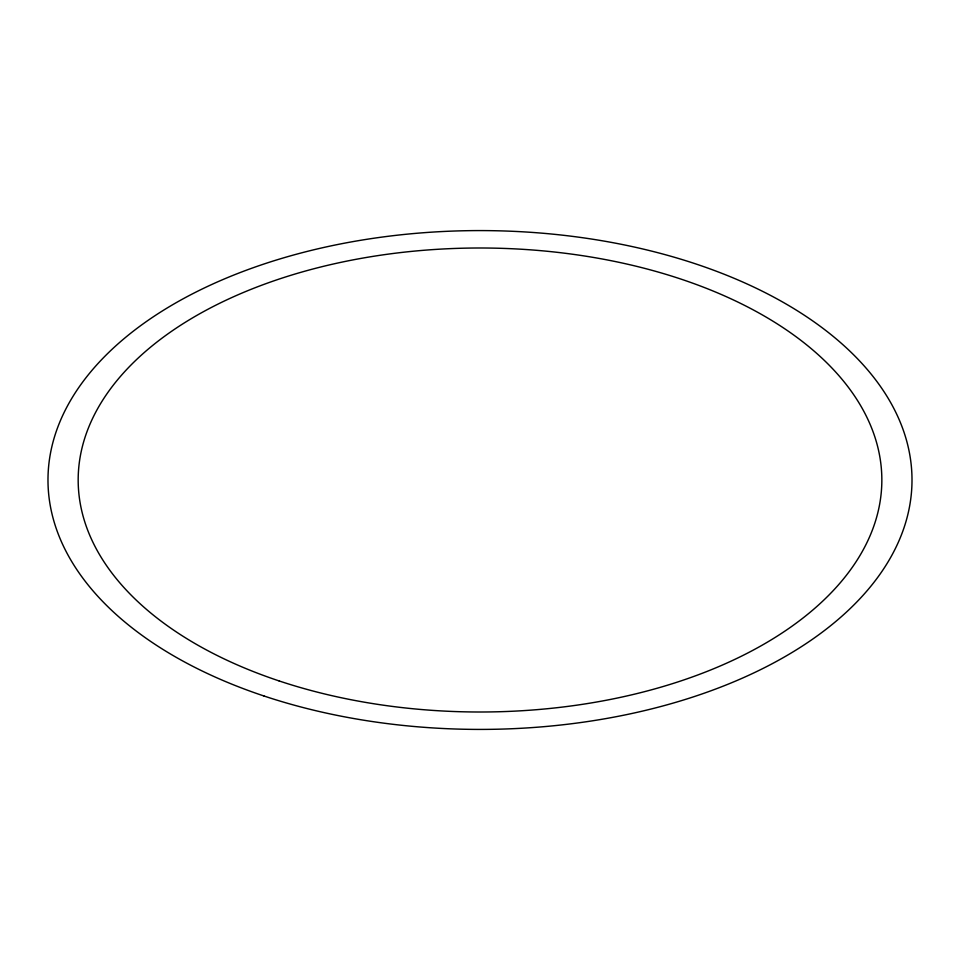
<?xml version="1.0" encoding="UTF-8"?>
<svg xmlns="http://www.w3.org/2000/svg" width="960" height="960" viewBox="0 0 960 960"><rect width="100%" height="100%" fill="white"/><g stroke="black" fill="none" stroke-linecap="round" stroke-linejoin="round"><path stroke-width="1.44" d="M264 696A432 249.408 0 0 0 912 480A432 249.408 0 0 0 264 264A432 249.408 0 0 0 264 696M279.072 680.916A401.844 232.008 0 0 0 881.844 480A401.844 232.008 0 0 0 279.072 279.084A401.844 232.008 0 0 0 279.072 680.916"/></g></svg>
